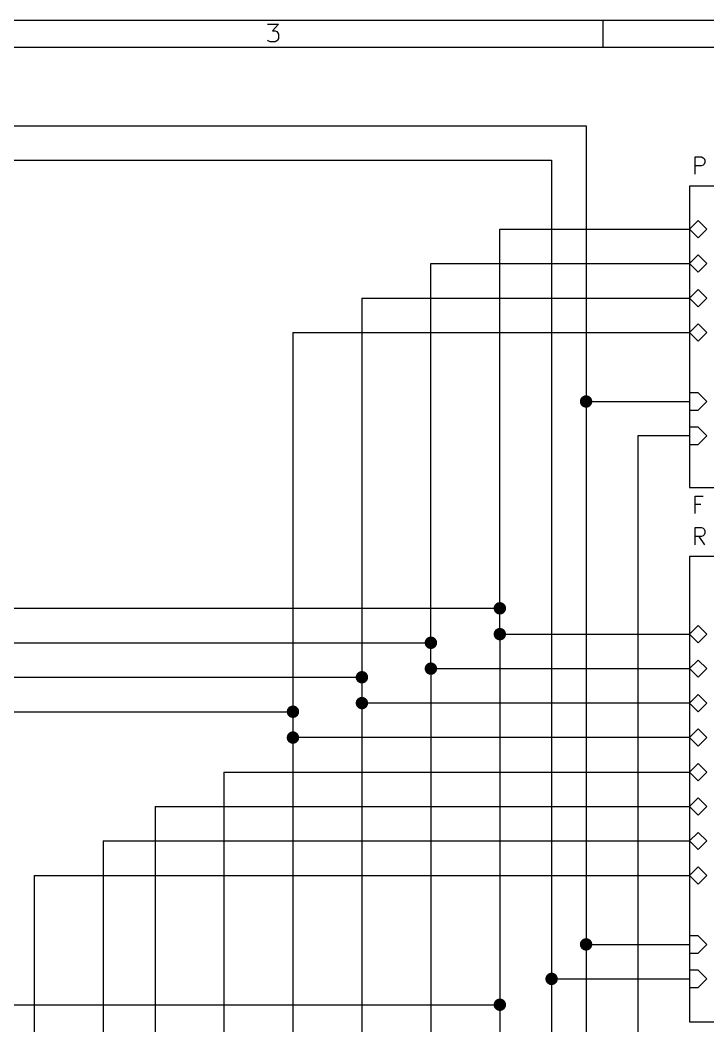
# Model space of a CAD drawing. Extents: x 0.4 to 11.3, y -16.1 to -0.4.
# Drawn here: x 4.609 to 6.603, y -3.311 to -0.394 of the extents above; entities that cross this region are included whole.
import ezdxf

# ---------------------------------------------------------------- set-up
doc = ezdxf.new("R2010")
doc.units = 0
doc.header["$MEASUREMENT"] = 0
for name, color, linetype in [('BROWN2', 54, 'CONTINUOUS'), ('CYAN2', 4, 'CONTINUOUS'), ('GREEN3', 91, 'CONTINUOUS'), ('RED2', 1, 'CONTINUOUS')]:
    doc.layers.add(name, color=color, linetype=linetype)

msp = doc.modelspace()

# ---------------------------------------------------------------- linework, layer by layer
at = {"layer": 'BROWN2', "linetype": 'CONTINUOUS'}
for p, q in [((6.566, -1.8251), (6.566, -1.7751)), ((6.566, -1.7751), (6.5898, -1.7751)), ((6.5827, -1.7989), (6.566, -1.7989))]:
    msp.add_line(p, q, dxfattribs=at)
at = {"layer": 'CYAN2', "linetype": 'CONTINUOUS'}
for p, q in [((6.566, -0.8405), (6.566, -0.7905)), ((6.566, -0.7905), (6.5851, -0.7905)), ((6.5851, -0.8167), (6.566, -0.8167)), ((6.5851, -0.7905), (6.5898, -0.7929)), ((6.5898, -0.8143), (6.5851, -0.8167)), ((6.5898, -0.7929), (6.5922, -0.7953)), ((6.5922, -0.812), (6.5898, -0.8143)), ((6.5922, -0.7953), (6.5946, -0.8001)), ((6.5946, -0.8072), (6.5922, -0.812)), ((6.5946, -0.8001), (6.5946, -0.8072)), ((6.55, -1), (6.575, -0.975)), ((6.575, -0.975), (6.6, -1)), ((6.575, -1.025), (6.55, -1)), ((6.6, -1), (6.575, -1.025)), ((6.55, -1.1), (6.575, -1.075)), ((6.575, -1.075), (6.6, -1.1)), ((6.575, -1.125), (6.55, -1.1)), ((6.6, -1.1), (6.575, -1.125)), ((6.55, -1.2), (6.575, -1.175)), ((6.575, -1.175), (6.6, -1.2)), ((6.575, -1.225), (6.55, -1.2)), ((6.6, -1.2), (6.575, -1.225)), ((6.55, -1.3), (6.575, -1.275)), ((6.575, -1.275), (6.6, -1.3)), ((6.575, -1.325), (6.55, -1.3)), ((6.6, -1.3), (6.575, -1.325)), ((6.575, -1.475), (6.55, -1.475)), ((6.55, -1.475), (6.55, -1.525)), ((6.6, -1.5), (6.575, -1.475)), ((6.575, -1.525), (6.6, -1.5)), ((6.55, -1.525), (6.575, -1.525)), ((6.575, -1.575), (6.55, -1.575)), ((6.55, -1.575), (6.55, -1.625)), ((6.6, -1.6), (6.575, -1.575)), ((6.575, -1.625), (6.6, -1.6)), ((6.55, -1.625), (6.575, -1.625)), ((6.566, -1.9155), (6.566, -1.8655)), ((6.566, -1.8655), (6.5851, -1.8655)), ((6.5851, -1.8655), (6.5898, -1.8679)), ((6.5851, -1.8917), (6.566, -1.8917)), ((6.5946, -1.9155), (6.5779, -1.8917)), ((6.5898, -1.8893), (6.5851, -1.8917)), ((6.5898, -1.8679), (6.5922, -1.8703)), ((6.5922, -1.887), (6.5898, -1.8893)), ((6.5922, -1.8703), (6.5946, -1.8751)), ((6.5946, -1.8822), (6.5922, -1.887)), ((6.5946, -1.8751), (6.5946, -1.8822)), ((6.55, -2.175), (6.575, -2.15)), ((6.575, -2.15), (6.6, -2.175)), ((6.575, -2.2), (6.55, -2.175)), ((6.6, -2.175), (6.575, -2.2)), ((6.55, -2.275), (6.575, -2.25)), ((6.575, -2.3), (6.55, -2.275)), ((6.575, -2.25), (6.6, -2.275)), ((6.6, -2.275), (6.575, -2.3)), ((6.55, -2.375), (6.575, -2.35)), ((6.575, -2.35), (6.6, -2.375)), ((6.575, -2.4), (6.55, -2.375)), ((6.6, -2.375), (6.575, -2.4)), ((6.55, -2.475), (6.575, -2.45)), ((6.575, -2.45), (6.6, -2.475)), ((6.575, -2.5), (6.55, -2.475)), ((6.6, -2.475), (6.575, -2.5)), ((6.55, -2.575), (6.575, -2.55)), ((6.575, -2.55), (6.6, -2.575)), ((6.575, -2.6), (6.55, -2.575)), ((6.6, -2.575), (6.575, -2.6)), ((6.55, -2.675), (6.575, -2.65)), ((6.575, -2.65), (6.6, -2.675)), ((6.575, -2.7), (6.55, -2.675)), ((6.6, -2.675), (6.575, -2.7)), ((6.55, -2.775), (6.575, -2.75)), ((6.575, -2.75), (6.6, -2.775)), ((6.575, -2.8), (6.55, -2.775)), ((6.6, -2.775), (6.575, -2.8)), ((6.55, -2.875), (6.575, -2.85)), ((6.575, -2.85), (6.6, -2.875)), ((6.575, -2.9), (6.55, -2.875)), ((6.6, -2.875), (6.575, -2.9)), ((6.575, -3.05), (6.55, -3.05)), ((6.55, -3.05), (6.55, -3.1)), ((6.6, -3.075), (6.575, -3.05)), ((6.575, -3.1), (6.6, -3.075)), ((6.55, -3.1), (6.575, -3.1)), ((6.575, -3.15), (6.55, -3.15)), ((6.55, -3.15), (6.55, -3.2)), ((6.6, -3.175), (6.575, -3.15)), ((6.575, -3.2), (6.6, -3.175)), ((6.55, -3.2), (6.575, -3.2))]:
    msp.add_line(p, q, dxfattribs=at)
at = {"layer": 'GREEN3', "linetype": 'CONTINUOUS'}
for p, q in [((3.95, -0.7), (6.25, -0.7)), ((6.25, -0.7), (6.25, -1.5)), ((4.05, -0.8), (6.15, -0.8)), ((6.15, -0.8), (6.15, -3.175)), ((6, -1), (6.55, -1)), ((6, -2.1), (6, -1)), ((5.8, -1.1), (6.55, -1.1)), ((5.8, -2.2), (5.8, -1.1)), ((5.6, -1.2), (6.55, -1.2)), ((5.6, -1.2), (5.6, -2.3)), ((5.4, -1.3), (5.4, -2.4)), ((5.4, -1.3), (6.55, -1.3)), ((6.25, -1.5), (6.25, -3.075)), ((6.25, -1.5), (6.55, -1.5)), ((6.4, -1.6), (6.4, -7.15)), ((6.55, -1.6), (6.4, -1.6)), ((3.45, -2.1), (6, -2.1)), ((6, -2.175), (6, -2.1)), ((6, -2.175), (6, -3.25)), ((6, -2.175), (6.55, -2.175)), ((3.45, -2.2), (5.8, -2.2)), ((5.8, -2.275), (5.8, -2.2)), ((5.8, -2.275), (5.8, -3.35)), ((5.8, -2.275), (6.55, -2.275)), ((3.45, -2.3), (5.6, -2.3)), ((5.6, -2.3), (5.6, -2.375)), ((6.55, -2.375), (5.6, -2.375)), ((5.6, -2.375), (5.6, -3.45)), ((3.45, -2.4), (5.4, -2.4)), ((5.4, -2.4), (5.4, -2.475)), ((5.4, -2.475), (5.4, -3.55)), ((6.55, -2.475), (5.4, -2.475)), ((5.2, -2.575), (5.2, -3.65)), ((5.2, -2.575), (6.55, -2.575)), ((5, -2.675), (5, -3.75)), ((5, -2.675), (6.55, -2.675)), ((4.85, -2.775), (4.85, -3.85)), ((4.85, -2.775), (6.55, -2.775)), ((4.65, -2.875), (6.55, -2.875)), ((4.65, -2.875), (4.65, -3.95)), ((6.25, -3.075), (6.55, -3.075)), ((6.25, -3.075), (6.25, -4.3)), ((6.15, -3.175), (6.15, -4.4)), ((6.15, -3.175), (6.55, -3.175)), ((3.45, -3.25), (6, -3.25)), ((6, -3.25), (6, -3.4))]:
    msp.add_line(p, q, dxfattribs=at)
at = {"layer": 'GREEN3', "const_width": 0.018}
for points in [[(6.241, -1.5, 1), (6.259, -1.5, 1)], [(5.991, -2.1, 1), (6.009, -2.1, 1)], [(5.991, -2.175, 1), (6.009, -2.175, 1)], [(5.791, -2.2, 1), (5.809, -2.2, 1)], [(5.791, -2.275, 1), (5.809, -2.275, 1)], [(5.591, -2.3, 1), (5.609, -2.3, 1)], [(5.591, -2.375, 1), (5.609, -2.375, 1)], [(5.391, -2.4, 1), (5.409, -2.4, 1)], [(5.391, -2.475, 1), (5.409, -2.475, 1)], [(6.241, -3.075, 1), (6.259, -3.075, 1)], [(6.141, -3.175, 1), (6.159, -3.175, 1)], [(5.991, -3.25, 1), (6.009, -3.25, 1)]]:
    msp.add_lwpolyline(points, format="xyb", close=True, dxfattribs=at)
at = {"layer": 'RED2', "linetype": 'CONTINUOUS'}
for p, q in [((0.3937, -0.3937), (11.2993, -0.3937)), ((5.3262, -0.4053), (5.3578, -0.4053)), ((5.3578, -0.4053), (5.3408, -0.4248)), ((6.2992, -0.4724), (6.2992, -0.3937)), ((5.3408, -0.4248), (5.3481, -0.4248)), ((5.3481, -0.4248), (5.353, -0.4272)), ((5.353, -0.4272), (5.3554, -0.4296)), ((5.3554, -0.4296), (5.3578, -0.4345)), ((5.3578, -0.4345), (5.3578, -0.4467)), ((5.3286, -0.454), (5.3262, -0.4516)), ((5.3335, -0.4564), (5.3286, -0.454)), ((5.3481, -0.4564), (5.3335, -0.4564)), ((5.353, -0.454), (5.3481, -0.4564)), ((5.3554, -0.4516), (5.353, -0.454)), ((5.3578, -0.4467), (5.3554, -0.4516)), ((0.4724, -0.4724), (11.2206, -0.4724)), ((6.55, -0.875), (6.55, -1.75)), ((7.55, -0.875), (6.55, -0.875)), ((6.55, -0.875), (6.55, -1.75)), ((7.55, -0.875), (6.55, -0.875)), ((6.55, -1.75), (7.55, -1.75)), ((6.55, -1.75), (7.55, -1.75)), ((6.55, -1.95), (6.55, -3.3)), ((7.55, -1.95), (6.55, -1.95)), ((6.55, -1.95), (6.55, -3.3)), ((7.55, -1.95), (6.55, -1.95)), ((6.55, -3.3), (7.55, -3.3)), ((6.55, -3.3), (7.55, -3.3))]:
    msp.add_line(p, q, dxfattribs=at)

doc.saveas('drawing.dxf')
